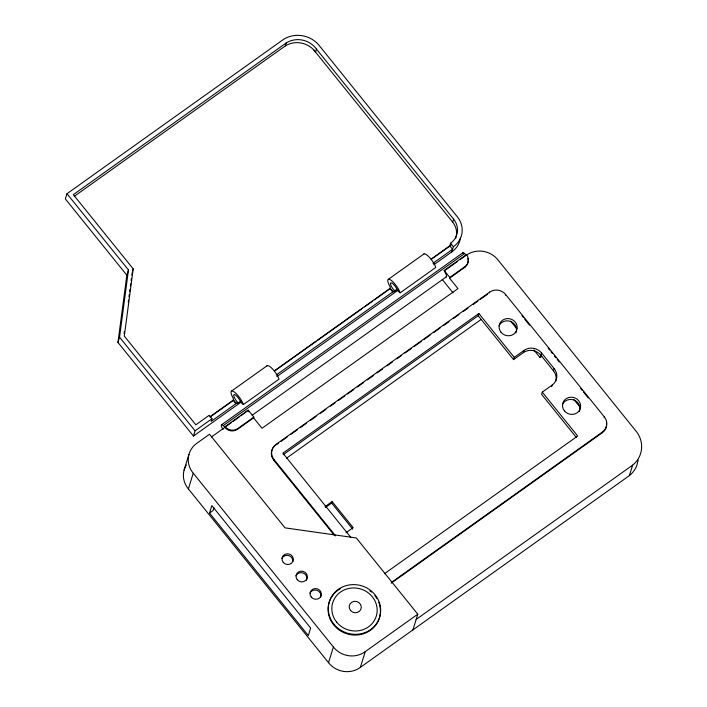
<?xml version="1.0" encoding="UTF-8"?>
<svg xmlns="http://www.w3.org/2000/svg" width="707" height="707" viewBox="0 0 707 707"><rect width="100%" height="100%" fill="white"/><g stroke="black" fill="none" stroke-linecap="round" stroke-linejoin="round"><path stroke-width="1.06" d="M240.99 402.168L193.453 436.051L117.945 342.427L126.845 275.2L128.471 269.959L66.979 193.718L283.436 39.442A26.389 24.789 17.2 0 1 318.442 44.585L457.19 216.616A22.403 21.042 17.2 0 1 453.39 246.699L451.764 251.931L433.833 264.718M117.945 342.427L119.563 337.195L128.471 269.959M124.087 333.677L124.379 331.503M128.259 302.225L128.541 300.06M128.974 296.807L129.257 294.633M129.69 291.381L129.982 289.216M130.406 285.964L130.698 283.79M131.131 280.538L131.414 278.372M131.847 275.12L132.129 272.946M431.721 259.001L449.661 246.213L450.589 243.217A18.232 17.118 17.2 0 0 453.629 219.161L316.48 49.101A21.846 20.512 17.2 0 0 286.238 42.915L73.342 194.655L133.199 268.872L124.299 336.108L195.83 424.801L209.192 415.274L211.994 418.747L211.181 421.363L237.905 402.318M638.218 460.08L636.68 465.948A26.389 24.789 17.2 0 1 629.371 475.625L360.367 667.364A22.403 21.042 17.2 0 1 328.534 662.68L188.389 488.917A22.403 21.042 17.2 0 1 186.33 464.976M66.979 193.718L65.362 198.95L126.845 275.2M132.58 270.869L133.199 268.872M74.217 196.369L285.31 45.911L286.238 42.915M193.453 436.051L195.07 430.81L211.994 418.747M184.085 470.12L188.955 454.415M316.48 49.101L315.552 52.097A21.846 20.512 17.2 0 0 285.31 45.911M188.389 488.917L193.25 473.204A22.403 21.042 17.2 0 1 197.05 443.13L209.519 434.239L285.027 527.864L356.293 537.956L417.784 614.197L412.923 629.902M224.826 427.417L225.056 426.666L248.219 410.157L253.822 417.112L253.592 417.855L237.561 429.29A9.111 8.555 17.2 0 1 224.826 427.417L211.464 436.935M233.398 400.012C240.133 407.347 232.55 401.876 233.345 398.483A10.252 2.863 54.5 0 1 233.672 391.563A10.252 2.863 54.5 0 1 243.385 404.563L279.009 379.173A10.252 2.863 54.5 0 0 272.407 368.807A10.252 2.863 54.5 0 0 266.725 366.261M209.528 513.052L211.844 505.567L310.638 628.072L308.323 635.558L209.528 513.052L213.09 510.507L213.956 507.706M237.561 429.29L237.791 428.539L253.822 417.112M240.91 415.84L248.219 410.157M275.668 445.224L275.898 444.482L489.677 292.106A11.392 10.702 17.2 0 1 505.593 294.448L604.397 416.953A11.392 10.702 17.2 0 1 602.497 431.995L602.267 432.737L391.174 583.195M333.987 534.943L273.768 460.266L273.998 459.515A11.392 10.702 17.2 0 1 275.898 444.482M390.167 288.279C396.901 295.606 389.318 290.144 390.114 286.742A10.252 2.863 54.5 0 1 390.45 279.831A10.252 2.863 54.5 0 1 400.153 292.822L435.786 267.432A10.252 2.863 54.5 0 0 429.176 257.065A10.252 2.863 54.5 0 0 423.493 254.52M325.45 507.529L331.68 503.084L332.149 501.59L353.164 527.652L346.041 532.733M455.608 238.445A18.232 17.118 17.2 0 0 452.701 222.148L453.629 219.161M253.592 417.855L261.997 428.283L457.968 288.606L449.555 278.187L464.702 267.387L464.932 266.645A9.111 8.555 17.2 0 0 466.452 254.608L444.182 270.481L445.472 273.211A5.011 1.396 54.5 0 1 445.905 276.861M328.534 662.68L333.395 646.976L193.25 473.204M449.555 278.187L449.793 277.436L464.932 266.645M466.452 254.608L466.222 255.36A22.403 21.042 17.2 0 1 498.055 260.043L636.795 432.074A26.389 24.789 17.2 0 1 632.615 465.153L629.371 475.625M360.367 667.364L365.227 651.651L417.784 614.197M478.179 315.737L478.869 313.493L514.254 357.371L513.565 359.616L478.179 315.737L283.109 454.769M489.447 292.857L489.677 292.106M505.364 295.19L505.593 294.448M513.565 359.616L523.357 352.634L524.055 350.389A12.532 11.772 17.2 0 1 541.562 352.961L554.173 368.603A12.532 11.772 17.2 0 1 552.087 385.138L551.619 386.632M533.865 349.912L540.015 357.539L540.882 354.728M555.764 381.161A12.532 11.772 17.2 0 0 553.475 370.839L540.864 355.206L541.562 352.961M552.087 385.138L542.287 392.12L541.589 394.365L576.293 437.403M553.475 370.839L554.173 368.603M604.167 417.704L604.397 416.953M231.578 391.051L267.211 365.66M388.346 279.309L423.979 253.919M210.165 416.626L233.319 400.118M274.334 370.883L390.096 288.376M431.067 259.169L449.776 245.842L452.577 249.315L432.984 263.278M210.156 416.918L232.576 400.94M274.74 370.883L316.002 341.472M317.797 340.2L362.647 308.225M364.441 306.953L372.518 301.2M374.312 299.918L390.458 288.412M276.243 374.993L395.567 289.95M236.165 403.45L238.232 402.972L240.91 401.072M392.942 291.717L395.01 291.24L397.679 289.331M276.861 376.592L397.953 290.285M221.521 424.792L462.908 252.735M223.076 429.511L222.378 428.424A5.011 1.396 54.5 0 1 223.262 425.579L464.658 253.521L466.267 255.209L460.036 259.655M225.763 426.63L231.109 422.821M232.886 421.549L239.125 417.103M444.889 270.445L457.358 261.563M252.169 415.239L446.338 276.844M276.561 444.588L278.364 443.307M281.05 441.389L287.342 436.908M290.939 434.345L297.223 429.865M300.82 427.302L306.202 423.458M310.7 420.258L316.082 416.414M320.58 413.215L325.962 409.371M330.461 406.172L334.95 402.972M338.538 400.409L344.83 395.929M347.526 394.011L353.809 389.53M357.406 386.968L363.69 382.487M367.287 379.924L373.57 375.444M377.167 372.881L382.558 369.045M387.047 365.837L392.438 362.002M396.927 358.794L401.417 355.594M405.014 353.032L411.297 348.551M413.993 346.633L421.178 341.508M423.873 339.59L430.165 335.109M433.753 332.546L440.046 328.066M443.634 325.503L449.025 321.667M453.514 318.459L458.905 314.624M463.394 311.425L467.893 308.217M473.275 304.381L477.773 301.173M480.46 299.255L487.653 294.139M478.869 313.493L282.906 453.169L350.752 537.293M286.353 458.286L481.069 319.502M514.254 357.371L524.055 350.389M325.017 506.672L332.149 501.59M540.015 357.539L541.792 356.266M384.405 573.757L577.672 435.998L542.287 392.12M391.404 582.444L602.497 431.995M416.158 619.429L632.615 465.153M400.153 292.822L397.626 290.674A5.921 1.653 54.5 0 0 393.18 284.064A5.921 1.653 54.5 0 0 390.538 284.152A5.921 1.653 54.5 0 0 394.533 290.78L395.01 291.24M243.385 404.563L240.857 402.416A5.921 1.653 54.5 0 0 236.403 395.805A5.921 1.653 54.5 0 0 233.77 395.893A5.921 1.653 54.5 0 0 237.764 402.522L238.232 402.972M223.262 425.579L224.87 427.267M313.952 50.117L452.701 222.148M521.943 315.755L523.321 317.47M524.709 319.184L529.543 325.176M548.199 348.312L549.578 350.027M550.965 351.733L552.344 353.447M554.421 356.019L555.799 357.733M557.178 359.448L559.255 362.019M580.668 388.576L582.055 390.291M583.434 392.005L588.268 397.997M450.589 243.217L453.39 246.699M510.631 321.111L516.782 328.737M573.951 399.623L580.093 407.232M444.182 270.481L449.793 277.436M442.308 279.539L452.984 292.778M331.68 503.084L352.705 529.154M273.998 459.515L335.604 535.906M119.563 337.195L195.07 430.81M248.033 410.758L248.811 411.801M523.357 352.634A12.532 11.772 17.2 0 1 540.864 355.206M365.227 651.651A22.403 21.042 17.2 0 1 333.395 646.976M378.749 602.258A26.318 24.718 17.2 0 1 350.584 634.692A26.318 24.718 17.2 0 1 333.289 594.622M333.987 593.8A26.318 24.718 17.2 0 1 340.465 588.631M369.938 590.858A26.318 24.718 17.2 0 1 371.458 592.068M374.834 595.55A26.318 24.718 17.2 0 1 377.017 598.705M562.445 404.572A9.111 8.555 17.2 0 1 574.234 400.18A9.111 8.555 17.2 0 1 579.28 411.536M499.027 325.945A9.111 8.555 17.2 0 1 510.816 321.544A9.111 8.555 17.2 0 1 515.863 332.9M606.473 422.901A11.392 10.702 17.2 0 1 602.267 432.737M273.768 460.266A11.392 10.702 17.2 0 1 272.151 449.564M272.787 448.318A11.392 10.702 17.2 0 1 274.563 446.135M237.791 428.539A9.111 8.555 17.2 0 1 225.056 426.666M462.652 253.592A5.011 1.396 54.5 0 1 464.658 253.521M467.822 258.409A9.111 8.555 17.2 0 1 464.702 267.387M281.952 558.477A5.7 5.347 17.2 0 1 292.839 561.473M295.968 575.851A5.7 5.347 17.2 0 1 303.33 573.103A5.7 5.347 17.2 0 1 306.485 580.2M309.984 593.226A5.7 5.347 17.2 0 1 317.346 590.486A5.7 5.347 17.2 0 1 320.501 597.583M451.084 245.073A18.232 17.118 17.2 0 1 449.661 246.213M460.416 237.888A22.403 21.042 17.2 0 1 451.764 251.931M336.673 622.169A22.783 21.396 17.2 0 0 375.532 618.174A22.783 21.396 17.2 0 0 351.255 588.074A22.783 21.396 17.2 0 0 336.673 622.169M350.486 610.406A6.08 5.709 17.2 0 0 360.862 609.337A6.08 5.709 17.2 0 0 354.384 601.312A6.08 5.709 17.2 0 0 350.486 610.406M333.907 624.14A26.318 24.718 17.2 0 0 378.793 619.518A26.318 24.718 17.2 0 0 350.752 584.751A26.318 24.718 17.2 0 0 333.907 624.14M311.248 597.079A5.7 5.347 17.2 0 0 320.969 596.081A5.7 5.347 17.2 0 0 314.898 588.56A5.7 5.347 17.2 0 0 311.248 597.079M297.24 579.705A5.7 5.347 17.2 0 0 306.953 578.706A5.7 5.347 17.2 0 0 300.882 571.185A5.7 5.347 17.2 0 0 297.24 579.705M283.224 562.33A5.7 5.347 17.2 0 0 292.937 561.331A5.7 5.347 17.2 0 0 286.865 553.802A5.7 5.347 17.2 0 0 283.224 562.33M564.433 410.891A9.111 8.555 17.2 0 0 579.979 409.291A9.111 8.555 17.2 0 0 570.266 397.246A9.111 8.555 17.2 0 0 564.433 410.891M501.016 332.255A9.111 8.555 17.2 0 0 516.561 330.655A9.111 8.555 17.2 0 0 506.848 318.618A9.111 8.555 17.2 0 0 501.016 332.255"/></g></svg>
